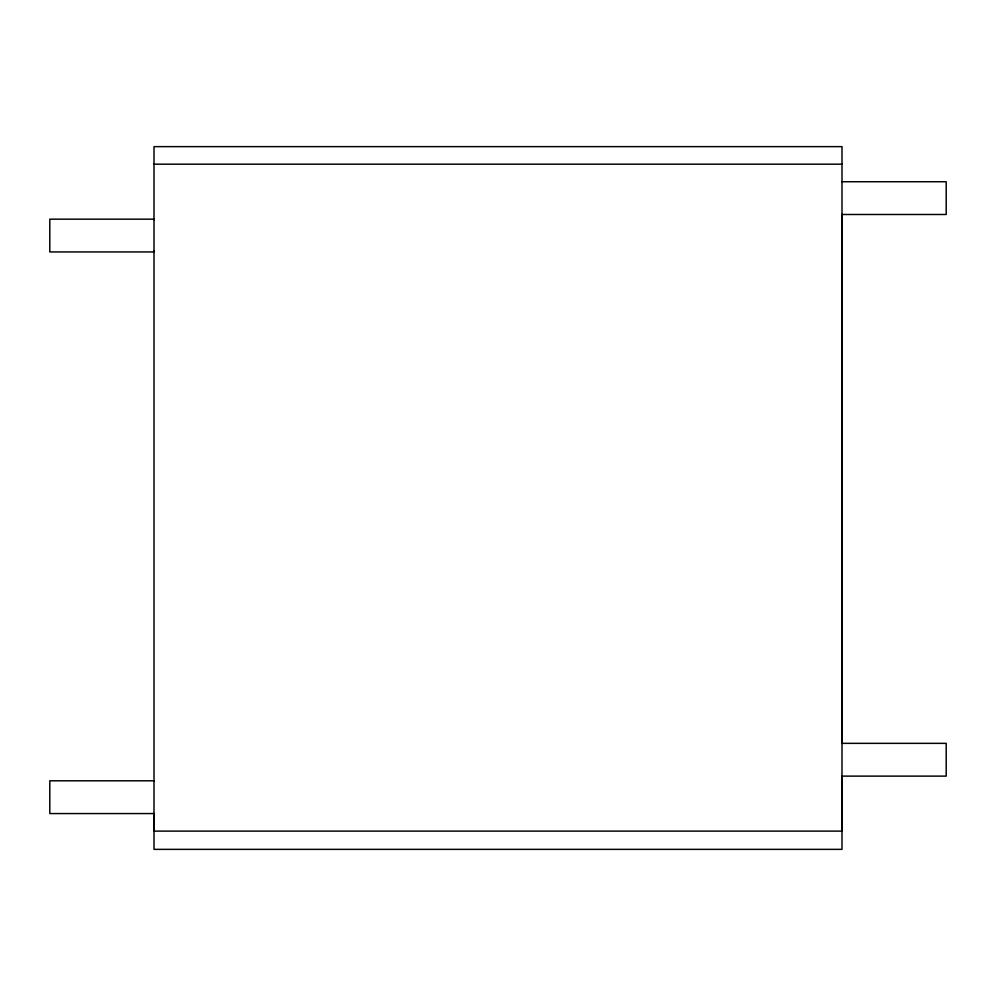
<?xml version="1.0" encoding="UTF-8"?>
<svg xmlns="http://www.w3.org/2000/svg" width="996" height="996" viewBox="0 0 996 996"><rect width="100%" height="100%" fill="white"/><g stroke="black" fill="none" stroke-linecap="round" stroke-linejoin="round"><path stroke-width="1.49" d="M154.007 164.178L841.994 164.178M841.994 181.733L946.2 181.733L946.2 214.489L841.994 214.489L841.994 743.352L946.2 743.352L946.2 776.121L841.994 776.121L841.994 831.112L154.007 831.112L154.007 780.802L49.8 780.802L49.8 813.558L154.007 813.558L154.007 849.364L841.994 849.364L841.994 146.636L154.007 146.636L154.007 219.705M154.007 250.793L154.007 780.964M154.007 219.17L154.007 251.938L49.8 251.938L49.8 219.17L154.007 219.17"/></g></svg>
